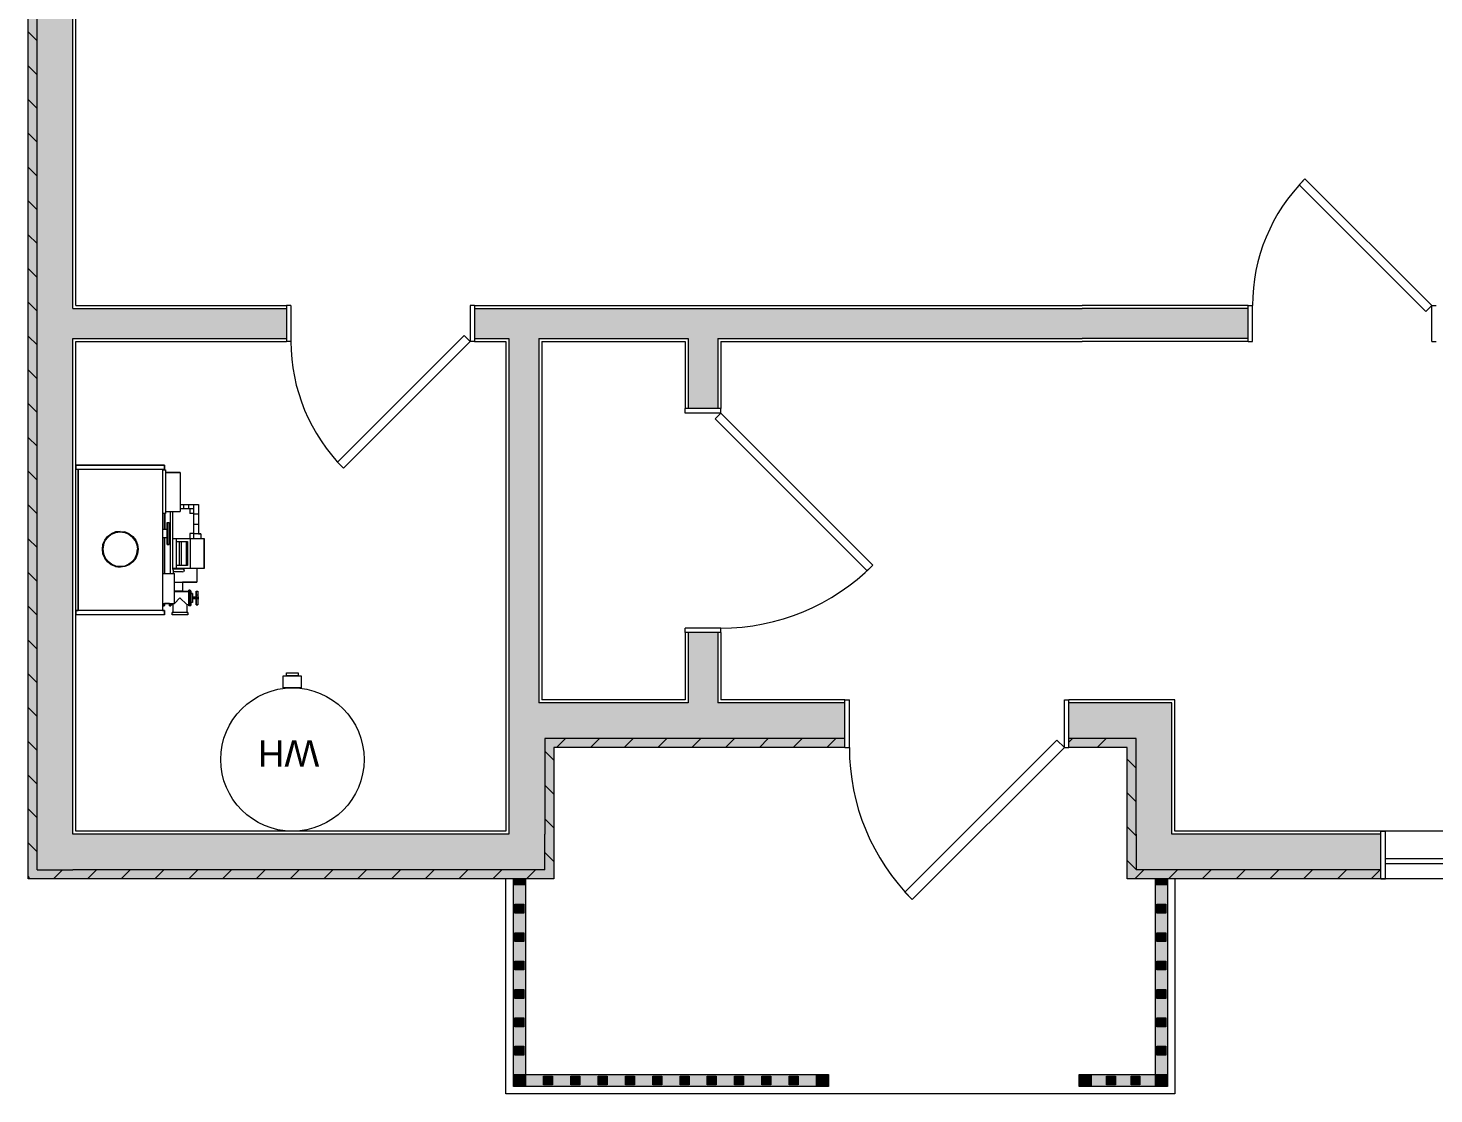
# Model space of a CAD drawing. Header units: inches. Extents: x 99 to 15695, y -7208 to 2559.
# Drawn here: x 7915.1 to 8150.5, y -4034.8 to -3856.3 of the extents above; entities that cross this region are included whole.
import ezdxf

# ---------------------------------------------------------------- set-up
doc = ezdxf.new("R2010")
doc.units = ezdxf.units.IN
doc.header["$LTSCALE"] = 96
doc.header["$MEASUREMENT"] = 0
doc.linetypes.add('ISO08W100', pattern=[0.96, 0.48, -0.12, 0.24, -0.12])
for name, color, linetype, lineweight in [('Doors', 5, 'Continuous', 5), ('Fixtures_ Interior', 231, 'Continuous', 0), ('Walls_  Invisible', 1, 'ISO08W100', 0), ('Walls_  Normal', 6, 'Continuous', 13), ('Walls_  Railings', 7, 'Continuous', 5), ('Windows', 5, 'Continuous', 5)]:
    doc.layers.add(name, color=color, linetype=linetype, lineweight=lineweight)
doc.styles.get("Standard").update_dxf_attribs({"font": 'arial.ttf'})

# ---------------------------------------------------------------- blocks, each defined once
blk = doc.blocks.new('Oil Boiler CAD')
at = {"layer": 'Fixtures_ Interior', "lineweight": 0, "transparency": 33554687}
for p, q in [((-12.5, 6.68), (-12.5, 21.55)), ((-11.8, 21.55), (-12.5, 21.55)), ((-11.8, 6.68), (-11.8, 21.55)), ((11.8, 21.2), (-11.8, 21.2)), ((11.8, 6.68), (11.8, 21.55)), ((12.5, 21.55), (11.8, 21.55)), ((12.5, 6.68), (12.5, 21.55)), ((-3.05, 16.71), (-3.67, 16.23)), ((-3.6, 16.16), (-3, 16.62)), ((-2.33, 17.01), (-3.05, 16.71)), ((-2.3, 16.91), (-3, 16.62)), ((-1.55, 17.11), (-2.33, 17.01)), ((-1.55, 17.01), (-2.3, 16.91)), ((-1.55, 17.11), (-0.77, 17.01)), ((-0.8, 16.91), (-1.55, 17.01)), ((-0.8, 16.91), (-0.1, 16.62)), ((-0.77, 17.01), (-0.05, 16.71)), ((-0.1, 16.62), (0.5, 16.16)), ((-0.05, 16.71), (0.57, 16.23)), ((-4.45, 14.89), (-4.55, 14.11)), ((-4.45, 13.34), (-4.55, 14.11)), ((-4.45, 14.89), (-4.15, 15.61)), ((-4.35, 14.86), (-4.45, 14.11)), ((-4.45, 14.11), (-4.35, 13.36)), ((-4.35, 14.86), (-4.06, 15.56)), ((-4.15, 15.61), (-3.67, 16.23)), ((-3.6, 16.16), (-4.06, 15.56)), ((0.5, 16.16), (0.96, 15.56)), ((0.57, 16.23), (1.05, 15.61)), ((1.25, 14.86), (0.96, 15.56)), ((1.35, 14.89), (1.05, 15.61)), ((1.25, 14.86), (1.35, 14.11)), ((1.25, 13.36), (1.35, 14.11)), ((1.45, 14.11), (1.35, 14.89)), ((1.45, 14.11), (1.35, 13.34)), ((-4.15, 12.61), (-4.45, 13.34)), ((-4.35, 13.36), (-4.06, 12.66)), ((-3.67, 11.99), (-4.15, 12.61)), ((-3.6, 12.06), (-4.06, 12.66)), ((-3.67, 11.99), (-3.05, 11.51)), ((-3, 11.6), (-3.6, 12.06)), ((-0.1, 11.6), (0.5, 12.06)), ((-0.05, 11.51), (0.57, 11.99)), ((0.5, 12.06), (0.96, 12.66)), ((1.05, 12.61), (0.57, 11.99)), ((0.96, 12.66), (1.25, 13.36)), ((1.05, 12.61), (1.35, 13.34)), ((-3.05, 11.51), (-2.33, 11.21)), ((-3, 11.6), (-2.3, 11.31)), ((-2.33, 11.21), (-1.55, 11.11)), ((-2.3, 11.31), (-1.55, 11.21)), ((-0.8, 11.31), (-1.55, 11.21)), ((-1.55, 11.11), (-0.77, 11.21)), ((-0.1, 11.6), (-0.8, 11.31)), ((-0.05, 11.51), (-0.77, 11.21)), ((-12.5, 6.68), (-11.8, 6.68)), ((-12.5, 2.76), (-12.5, 5.41)), ((-12.5, 5.41), (-12.09, 5.41)), ((-12.09, 2.76), (-12.09, 5.41)), ((11.8, 7.03), (-11.8, 7.03)), ((-10.62, 5.86), (-11.02, 5.86)), ((-11.02, 5.86), (-11.02, 5.61)), ((-11.02, 5.61), (-10.62, 5.61)), ((-11.01, 7.03), (-11.01, 6.81)), ((-11.01, 6.81), (-11, 6.73)), ((-11, 6.73), (-10.62, 6.73)), ((-10.62, 6.68), (-10.96, 6.68)), ((-10.8, 5.23), (-10.62, 5.23)), ((-10.72, 6.81), (-10.72, 7.03)), ((-10.71, 6.73), (-10.72, 6.81)), ((-10.62, 7.03), (-10.62, 5.03)), ((-10.62, 5.03), (-5.62, 5.03)), ((-8.59, 2.6), (-8.59, 5.03)), ((-8.55, 3.66), (-8.55, 5.03)), ((-7.05, 5.03), (-7.05, 1.23)), ((-5.62, 7.03), (-5.62, 5.03)), ((0.38, 6.73), (-5.62, 6.73)), ((-5.62, 6.6), (0.38, 6.6)), ((-5.32, 4.74), (-5.31, 5.2)), ((-5.32, 3.66), (-5.32, 4.74)), ((-4.73, 0), (-4.73, 5.26)), ((2.9, 6.23), (-0.76, 6.23)), ((-0.76, 6.23), (-0.76, 5.89)), ((-0.76, 5.89), (2.9, 5.89)), ((0.27, 5.26), (0.27, 0)), ((0.38, 6.23), (0.38, 7.03)), ((1.76, 6.23), (1.76, 7.03)), ((4.44, 6.73), (1.76, 6.73)), ((4.44, 6.6), (1.76, 6.6)), ((2.9, 6.23), (2.9, 5.89)), ((4.44, 6.53), (4.44, 7.03)), ((11.7, 6.53), (4.44, 6.53)), ((4.75, 6.53), (4.75, 4.03)), ((11.25, 4.03), (11.25, 6.53)), ((11.7, 7.03), (11.7, 6.53)), ((11.8, 6.68), (12.5, 6.68)), ((-12.09, 2.76), (-12.5, 2.76)), ((-10.79, 2.95), (-12.09, 2.95)), ((-11.02, 2.6), (-8.37, 2.6)), ((-11.02, 2.35), (-11.02, 2.6)), ((-11.02, 2.35), (-8.37, 2.35)), ((-10.92, 2.35), (-10.92, 2.25)), ((-7.05, 3.66), (-8.55, 3.66)), ((-8.47, 2.35), (-8.47, 2.25)), ((-8.37, 2.35), (-8.37, 2.6)), ((-5.32, 3.66), (-5.26, 3.48)), ((-5.09, 3.41), (-5.26, 3.48)), ((-4.91, 3.48), (-5.09, 3.41)), ((-5.09, 3.41), (-4.73, 3.41)), ((-4.91, 3.48), (-4.83, 3.66)), ((-4.73, 4.66), (0.27, 4.66)), ((0.27, 2.4), (-4.73, 2.4)), ((-4.23, 2.84), (-4.23, 4.66)), ((-4.23, 4.14), (-0.22, 4.14)), ((-0.22, 3.87), (-4.23, 3.87)), ((-0.22, 3.06), (-4.23, 3.06)), ((-0.22, 2.84), (-4.23, 2.84)), ((-0.22, 4.66), (-0.22, 2.84)), ((1.11, 2.46), (0.27, 2.46)), ((1.11, 1.82), (1.11, 2.46)), ((5.27, 2.46), (4.44, 2.46)), ((4.44, 1.82), (4.44, 2.46)), ((11.25, 4.03), (4.75, 4.03)), ((5.27, 4.03), (5.27, 1.82)), ((5.27, 3.45), (5.95, 3.45)), ((5.27, 2.59), (5.95, 2.59)), ((5.95, 4.03), (5.95, 0.98)), ((-8.47, 2.25), (-10.92, 2.25)), ((-8.54, 1.35), (-10.85, 1.35)), ((-10.85, 1.35), (-10.85, 1.1)), ((-8.54, 1.1), (-10.85, 1.1)), ((-10.44, 2), (-10.44, 2.25)), ((-8.94, 2), (-10.44, 2)), ((-9.9, 1.1), (-9.9, 1.03)), ((-9.49, 1.03), (-9.9, 1.03)), ((-9.83, 1.37), (-9.83, 2)), ((-9.56, 1.37), (-9.83, 1.37)), ((-9.56, 1.37), (-9.56, 2)), ((-9.49, 1.03), (-9.49, 1.1)), ((-8.94, 2), (-8.94, 2.25)), ((-8.54, 1.35), (-8.54, 1.1)), ((-4.73, 1.23), (-7.05, 1.23)), ((-4.73, 0), (0.27, 0)), ((5.95, 1.82), (0.27, 1.82)), ((1.02, 0.58), (0.27, 0.58)), ((1.02, 0.58), (1.02, 1.82)), ((5.95, 0.98), (1.02, 0.98)), ((2.67, 1.82), (2.67, 0.98)), ((4.31, 0.98), (4.31, 1.82))]:
    blk.add_line(p, q, dxfattribs=at)
for points in [[(-12.5, 2.92), (-12.5, 3.22), (-12.5, 3.63), (-12.5, 4.09), (-12.5, 4.55), (-12.5, 4.95), (-12.5, 5.25), (-12.5, 5.41), (-12.09, 5.41), (-12.09, 5.23), (-10.8, 5.23), (-10.8, 5.61), (-10.86, 5.61), (-11.02, 5.61), (-11.02, 5.86), (-10.86, 5.86), (-10.62, 5.86), (-10.62, 6.68), (-10.7, 6.68), (-10.96, 6.68), (-11, 6.73), (-11.01, 6.81), (-11.01, 7.03), (-11.8, 7.03), (-11.8, 6.68), (-12.5, 6.68), (-12.5, 21.55), (-11.8, 21.55), (-11.8, 21.2), (11.8, 21.2), (11.8, 21.55), (12.5, 21.55), (12.5, 6.68), (11.8, 6.68), (11.8, 7.03), (11.7, 7.03), (11.7, 6.53), (11.25, 6.53), (11.25, 4.03), (5.95, 4.03), (5.95, 3.45), (5.95, 2.59), (5.95, 1.82), (5.95, 1.28), (5.95, 0.98), (4.31, 0.98), (2.67, 0.98), (1.02, 0.98), (1.02, 0.93), (1.02, 0.58), (0.27, 0.58), (0.27, 0.42), (0.27, 0), (-4.73, 0), (-4.73, 0.42), (-4.73, 0.66), (-4.73, 1.23), (-7.05, 1.23), (-7.05, 1.5), (-7.05, 2), (-7.05, 2.68), (-7.05, 3.45), (-7.05, 3.66), (-8.55, 3.66), (-8.55, 5.03), (-8.59, 5.03), (-8.59, 2.6), (-8.53, 2.6), (-8.37, 2.6), (-8.37, 2.35), (-8.53, 2.35), (-8.83, 2.35), (-8.47, 2.35), (-8.47, 2.25), (-8.94, 2.25), (-8.94, 2), (-9.04, 2), (-9.32, 2), (-9.56, 2), (-9.56, 1.37), (-9.44, 1.35), (-9.95, 1.35), (-9.83, 1.37), (-9.83, 2), (-10.07, 2), (-10.34, 2), (-10.44, 2), (-10.44, 2.25), (-10.92, 2.25), (-10.92, 2.35), (-10.56, 2.35), (-10.86, 2.35), (-11.02, 2.35), (-11.02, 2.6), (-10.86, 2.6), (-10.8, 2.6), (-10.79, 2.95), (-12.09, 2.95), (-12.09, 2.76), (-12.5, 2.76)], [(-4.45, 14.89), (-4.15, 15.61), (-3.67, 16.23), (-3.05, 16.71), (-2.33, 17.01), (-1.55, 17.11), (-0.77, 17.01), (-0.05, 16.71), (0.57, 16.23), (1.05, 15.61), (1.35, 14.89), (1.45, 14.11), (1.35, 13.34), (1.05, 12.61), (0.57, 11.99), (-0.05, 11.51), (-0.77, 11.21), (-1.55, 11.11), (-2.33, 11.21), (-3.05, 11.51), (-3.67, 11.99), (-4.15, 12.61), (-4.45, 13.34), (-4.55, 14.11)], [(-4.35, 14.86), (-4.06, 15.56), (-3.6, 16.16), (-3, 16.62), (-2.3, 16.91), (-1.55, 17.01), (-0.8, 16.91), (-0.1, 16.62), (0.5, 16.16), (0.96, 15.56), (1.25, 14.86), (1.35, 14.11), (1.25, 13.36), (0.96, 12.66), (0.5, 12.06), (-0.1, 11.6), (-0.8, 11.31), (-1.55, 11.21), (-2.3, 11.31), (-3, 11.6), (-3.6, 12.06), (-4.06, 12.66), (-4.35, 13.36), (-4.45, 14.11)], [(-0.76, 6.23), (0.38, 6.23), (1.76, 6.23), (2.9, 6.23), (2.9, 5.89), (-0.76, 5.89)], [(-8.54, 1.1), (-10.85, 1.1), (-10.85, 1.35), (-8.54, 1.35)], [(-9.78, 1.1), (-9.61, 1.1), (-9.49, 1.1), (-9.49, 1.03), (-9.61, 1.03), (-9.78, 1.03), (-9.9, 1.03), (-9.9, 1.1)], [(-9.21, 1.35), (-8.54, 1.35), (-8.54, 1.1), (-9.21, 1.1)]]:
    blk.add_lwpolyline(points, close=True, dxfattribs=at)
for points in [[(-12.09, 5.23), (-10.8, 5.23), (-10.8, 5.61)], [(-10.79, 2.95), (-9.63, 4.09), (-10.62, 5.03)], [(-5.62, 5.75), (-5.61, 5.68), (4.75, 5.68)], [(-5.62, 5.2), (-5.3, 5.2), (-5.17, 5.2), (-4.84, 5.26), (4.75, 5.26)], [(-4.84, 5.26), (-4.83, 4.64), (-4.83, 3.66)]]:
    blk.add_lwpolyline(points, dxfattribs=at)
blk = doc.blocks.new('Large Gas WH')
at = {"layer": 'Fixtures_ Interior', "lineweight": 0, "transparency": 33554687}
for p, q in [((-1.53, 23.99), (-1.53, 25.99)), ((-1.53, 25.99), (1.47, 25.99)), ((-1.01, 26.01), (-1.01, 26.51)), ((-1.01, 26.51), (0.99, 26.51)), ((0.99, 26.01), (-1.01, 26.01)), ((0.99, 26.51), (0.99, 26.01)), ((1.47, 25.99), (1.47, 23.99)), ((1.47, 23.99), (-1.53, 23.99))]:
    blk.add_line(p, q, dxfattribs=at)
blk.add_circle((0, 12), 12, dxfattribs=at)
at = {"layer": 'Fixtures_ Interior', "lineweight": 0, "transparency": 33554687, "insert": (4.5, 15.22), "char_height": 4.4186, "width": 10.4434, "attachment_point": 7, "rotation": 180}
blk.add_mtext('\\fArial|b0|i0|c0|p0;WH\\P', dxfattribs=at)

msp = doc.modelspace()

# ---------------------------------------------------------------- linework, layer by layer
at = {"layer": 'Doors', "transparency": 33554687}
for p, q in [((8128.9, -3881.57), (8127.93, -3882.54)), ((8149.14, -3903.76), (8127.93, -3882.54)), ((8150.12, -3902.79), (8128.9, -3881.57)), ((7959.12, -3902.79), (7958.37, -3902.79)), ((7958.37, -3902.79), (7958.37, -3908.79)), ((7959.12, -3902.79), (7959.12, -3908.79)), ((7989.87, -3902.79), (7989.12, -3902.79)), ((7989.12, -3902.79), (7989.12, -3908.79)), ((7989.87, -3902.79), (7989.87, -3908.79)), ((8119.37, -3902.79), (8120.12, -3902.79)), ((8119.37, -3908.79), (8119.37, -3902.79)), ((8120.12, -3908.79), (8120.12, -3902.79)), ((8149.14, -3903.76), (8150.12, -3902.79)), ((8150.12, -3902.79), (8150.87, -3902.79)), ((8150.12, -3908.79), (8150.12, -3902.79)), ((7959.12, -3908.79), (7958.37, -3908.79)), ((7988.14, -3907.81), (7966.93, -3929.03)), ((7989.12, -3908.79), (7967.9, -3930)), ((7988.14, -3907.81), (7989.12, -3908.79)), ((7989.87, -3908.79), (7989.12, -3908.79)), ((8119.37, -3908.79), (8120.12, -3908.79)), ((8150.12, -3908.79), (8150.87, -3908.79)), ((8025.12, -3920.79), (8025.12, -3920.04)), ((8031.12, -3920.04), (8025.12, -3920.04)), ((8031.12, -3920.79), (8025.12, -3920.79)), ((8030.14, -3921.76), (8031.12, -3920.79)), ((8031.12, -3920.79), (8031.12, -3920.04)), ((8031.12, -3920.79), (8056.57, -3946.24)), ((8030.14, -3921.76), (8055.6, -3947.21)), ((7967.9, -3930), (7966.93, -3929.03)), ((8056.57, -3946.24), (8055.6, -3947.21)), ((8025.12, -3957.54), (8025.12, -3956.79)), ((8031.12, -3956.79), (8025.12, -3956.79)), ((8031.12, -3957.54), (8025.12, -3957.54)), ((8031.12, -3957.54), (8031.12, -3956.79)), ((8051.87, -3968.79), (8052.62, -3968.79)), ((8051.87, -3976.79), (8051.87, -3968.79)), ((8052.62, -3976.79), (8052.62, -3968.79)), ((8088.62, -3968.79), (8089.37, -3968.79)), ((8088.62, -3976.79), (8088.62, -3968.79)), ((8089.37, -3976.79), (8089.37, -3968.79)), ((8051.87, -3976.79), (8052.62, -3976.79)), ((8087.38, -3975.55), (8061.92, -4001)), ((8088.62, -3976.79), (8063.16, -4002.24)), ((8087.38, -3975.55), (8088.62, -3976.79)), ((8088.62, -3976.79), (8089.37, -3976.79)), ((8063.16, -4002.24), (8061.92, -4001)), ((8091.12, -4034.79), (8049.12, -4034.79))]:
    msp.add_line(p, q, dxfattribs=at)
for centre, radius, start, end in [((8150.12, -3902.79), 30, 135, 180), ((7989.12, -3908.79), 30, 180, 225), ((8031.12, -3920.79), 36, 270, 315), ((8088.62, -3976.79), 36, 180, 225)]:
    msp.add_arc(centre, radius, start, end, dxfattribs=at)
at = {"layer": 'Walls_  Invisible', "transparency": 33554687}
for p, q in [((7916.62, -3858.47), (7915.12, -3856.97)), ((7916.62, -3864.13), (7915.12, -3862.63)), ((7916.62, -3869.79), (7915.12, -3868.29)), ((7915.12, -3873.94), (7916.62, -3875.44)), ((7916.62, -3881.1), (7915.12, -3879.6)), ((7915.12, -3885.26), (7916.62, -3886.76)), ((7916.62, -3892.41), (7915.12, -3890.91)), ((7916.62, -3898.07), (7915.12, -3896.57)), ((7916.62, -3903.73), (7915.12, -3902.23)), ((7916.62, -3909.38), (7915.12, -3907.88)), ((7916.62, -3915.04), (7915.12, -3913.54)), ((7916.62, -3920.7), (7915.12, -3919.2)), ((7916.62, -3926.35), (7915.12, -3924.85)), ((7916.62, -3932.01), (7915.12, -3930.51)), ((7916.62, -3937.67), (7915.12, -3936.17)), ((7916.62, -3943.32), (7915.12, -3941.82)), ((7916.62, -3948.98), (7915.12, -3947.48)), ((7916.62, -3954.64), (7915.12, -3953.14)), ((7916.62, -3960.3), (7915.12, -3958.8)), ((7916.62, -3965.95), (7915.12, -3964.45)), ((7916.62, -3971.61), (7915.12, -3970.11)), ((8003.61, -3976.79), (8005.11, -3975.29)), ((8009.26, -3976.79), (8010.76, -3975.29)), ((8014.92, -3976.79), (8016.42, -3975.29)), ((8020.58, -3976.79), (8022.08, -3975.29)), ((8026.23, -3976.79), (8027.73, -3975.29)), ((8031.89, -3976.79), (8033.39, -3975.29)), ((8037.55, -3976.79), (8039.05, -3975.29)), ((8043.2, -3976.79), (8044.7, -3975.29)), ((8048.86, -3976.79), (8050.36, -3975.29)), ((8094.12, -3976.79), (8095.62, -3975.29)), ((7916.62, -3977.27), (7915.12, -3975.77)), ((8001.62, -3977.41), (8003.12, -3978.91)), ((8099.12, -3978.75), (8100.62, -3980.25)), ((7916.62, -3982.92), (7915.12, -3981.42)), ((8001.62, -3983.07), (8003.12, -3984.57)), ((8099.12, -3984.4), (8100.62, -3985.9)), ((7916.62, -3988.58), (7915.12, -3987.08)), ((8001.62, -3988.73), (8003.12, -3990.23)), ((8099.12, -3990.06), (8100.62, -3991.56)), ((7916.62, -3994.24), (7915.12, -3992.74)), ((8001.62, -3994.38), (8003.12, -3995.88)), ((8099.12, -3995.72), (8100.62, -3997.22)), ((7919.38, -3998.79), (7920.88, -3997.29)), ((7925.04, -3998.79), (7926.54, -3997.29)), ((7930.69, -3998.79), (7932.19, -3997.29)), ((7936.35, -3998.79), (7937.85, -3997.29)), ((7942.01, -3998.79), (7943.51, -3997.29)), ((7947.67, -3998.79), (7949.17, -3997.29)), ((7953.32, -3998.79), (7954.82, -3997.29)), ((7958.98, -3998.79), (7960.48, -3997.29)), ((7964.64, -3998.79), (7966.14, -3997.29)), ((7970.29, -3998.79), (7971.79, -3997.29)), ((7975.95, -3998.79), (7977.45, -3997.29)), ((7981.61, -3998.79), (7983.11, -3997.29)), ((7987.26, -3998.79), (7988.76, -3997.29)), ((7992.92, -3998.79), (7994.42, -3997.29)), ((7998.58, -3998.79), (8000.08, -3997.29)), ((8100.4, -3998.79), (8101.9, -3997.29)), ((8106.06, -3998.79), (8107.56, -3997.29)), ((8111.71, -3998.79), (8113.21, -3997.29)), ((8117.37, -3998.79), (8118.87, -3997.29)), ((8123.03, -3998.79), (8124.53, -3997.29)), ((8128.68, -3998.79), (8130.18, -3997.29)), ((8134.34, -3998.79), (8135.84, -3997.29)), ((8140, -3998.79), (8141.5, -3997.29))]:
    msp.add_line(p, q, dxfattribs=at)
at = {"layer": 'Walls_  Normal', "transparency": 33554687}
for p, q in [((7915.12, -3998.79), (7915.12, -3638.79)), ((7916.62, -3997.29), (7916.62, -3640.29)), ((7922.62, -3903.29), (7922.62, -3646.29)), ((7923.12, -3902.79), (7923.12, -3646.79)), ((7922.62, -3903.29), (7958.37, -3903.29)), ((7923.12, -3902.79), (7958.37, -3902.79)), ((7958.37, -3902.79), (7958.37, -3908.79)), ((7958.37, -3903.29), (7958.37, -3908.29)), ((7989.87, -3902.79), (8091.62, -3902.79)), ((7989.87, -3902.79), (7989.87, -3908.79)), ((7989.87, -3903.29), (8091.62, -3903.29)), ((7989.87, -3903.29), (7989.87, -3908.29)), ((8119.37, -3902.79), (8091.62, -3902.79)), ((8119.37, -3903.29), (8091.62, -3903.29)), ((8119.37, -3908.79), (8119.37, -3902.79)), ((8119.37, -3908.29), (8119.37, -3903.29)), ((7922.62, -3991.29), (7922.62, -3908.29)), ((7922.62, -3908.29), (7958.37, -3908.29)), ((7923.12, -3990.79), (7923.12, -3908.79)), ((7923.12, -3908.79), (7958.37, -3908.79)), ((7989.87, -3908.29), (7995.62, -3908.29)), ((7989.87, -3908.79), (7995.12, -3908.79)), ((7995.12, -3908.79), (7995.12, -3972.79)), ((7995.62, -3908.29), (7995.62, -3969.29)), ((8000.62, -3908.29), (8025.62, -3908.29)), ((8000.62, -3908.29), (8000.62, -3969.29)), ((8001.12, -3908.79), (8025.12, -3908.79)), ((8001.12, -3908.79), (8001.12, -3968.79)), ((8025.12, -3908.79), (8025.12, -3920.04)), ((8025.62, -3908.29), (8025.62, -3920.04)), ((8030.62, -3908.29), (8091.62, -3908.29)), ((8030.62, -3908.29), (8030.62, -3920.04)), ((8031.12, -3908.79), (8091.62, -3908.79)), ((8031.12, -3908.79), (8031.12, -3920.04)), ((8119.37, -3908.29), (8091.62, -3908.29)), ((8119.37, -3908.79), (8091.62, -3908.79)), ((8031.12, -3920.04), (8025.12, -3920.04)), ((8030.62, -3920.04), (8025.62, -3920.04)), ((8031.12, -3957.54), (8025.12, -3957.54)), ((8025.12, -3957.54), (8025.12, -3968.79)), ((8030.62, -3957.54), (8025.62, -3957.54)), ((8025.62, -3957.54), (8025.62, -3969.29)), ((8030.62, -3957.54), (8030.62, -3969.29)), ((8031.12, -3957.54), (8031.12, -3968.79)), ((7995.62, -3969.29), (7995.62, -3991.29)), ((8001.62, -3969.29), (8000.62, -3969.29)), ((8025.12, -3968.79), (8001.12, -3968.79)), ((8025.62, -3969.29), (8001.62, -3969.29)), ((8051.87, -3969.29), (8030.62, -3969.29)), ((8051.87, -3968.79), (8031.12, -3968.79)), ((8051.87, -3976.79), (8051.87, -3968.79)), ((8051.87, -3975.29), (8051.87, -3969.29)), ((8089.37, -3976.79), (8089.37, -3968.79)), ((8107.12, -3968.79), (8089.37, -3968.79)), ((8089.37, -3975.29), (8089.37, -3969.29)), ((8100.62, -3969.29), (8089.37, -3969.29)), ((8106.62, -3969.29), (8100.62, -3969.29)), ((8106.62, -3991.29), (8106.62, -3969.29)), ((8107.12, -3990.79), (8107.12, -3968.79)), ((7995.12, -3972.79), (7995.12, -3990.79)), ((8051.87, -3975.29), (8001.62, -3975.29)), ((8001.62, -3975.29), (8001.62, -3991.29)), ((8089.37, -3975.88), (8089.96, -3975.29)), ((8100.62, -3975.29), (8089.37, -3975.29)), ((8100.62, -3991.29), (8100.62, -3975.29)), ((8051.87, -3976.79), (8003.12, -3976.79)), ((8003.12, -3976.79), (8003.12, -3998.79)), ((8099.12, -3976.79), (8089.37, -3976.79)), ((8099.12, -3998.79), (8099.12, -3976.79)), ((7995.62, -3991.29), (7922.62, -3991.29)), ((7995.12, -3990.79), (7923.12, -3990.79)), ((8001.62, -3997.29), (8001.62, -3991.29)), ((8100.62, -3991.29), (8100.62, -3997.29)), ((8141.62, -3991.29), (8106.62, -3991.29)), ((8141.62, -3990.79), (8107.12, -3990.79)), ((8141.62, -3998.79), (8141.62, -3990.79)), ((8141.62, -3997.29), (8141.62, -3991.29)), ((7915.12, -3998.39), (7915.31, -3998.59)), ((8003.12, -3998.79), (7915.12, -3998.79)), ((7916.62, -3997.29), (7922.62, -3997.29)), ((8001.62, -3997.29), (7922.62, -3997.29)), ((8141.62, -3998.79), (8099.12, -3998.79)), ((8141.62, -3997.29), (8100.62, -3997.29))]:
    msp.add_line(p, q, dxfattribs=at)
at = {"layer": 'Walls_  Normal', "color": 252, "true_color": 0x949494, "transparency": 33554687}
for points in [[(7915.12, -3998.79), (7915.12, -3638.79), (7916.62, -3997.29), (7916.62, -3640.29)], [(7916.62, -3997.29), (7916.62, -3640.29), (7922.62, -3997.29), (7922.62, -3640.29)], [(7922.62, -3903.29), (7958.37, -3903.29), (7922.62, -3908.29), (7958.37, -3908.29)], [(7989.87, -3903.29), (8091.62, -3903.29), (7989.87, -3908.29), (8091.62, -3908.29)], [(8119.37, -3908.29), (8091.62, -3908.29), (8119.37, -3903.29), (8091.62, -3903.29)], [(8000.62, -3908.29), (8000.62, -3969.29), (7995.62, -3908.29), (7995.62, -3969.29)], [(8030.62, -3908.29), (8030.62, -3920.04), (8025.62, -3908.29), (8025.62, -3920.04)], [(8030.62, -3957.54), (8030.62, -3969.29), (8025.62, -3957.54), (8025.62, -3969.29)], [(8001.62, -3969.29), (8001.62, -3991.29), (7995.62, -3969.29), (7995.62, -3991.29)], [(8051.87, -3975.29), (8001.62, -3975.29), (8051.87, -3969.29), (8001.62, -3969.29)], [(8100.62, -3975.29), (8089.37, -3975.29), (8100.62, -3969.29), (8089.37, -3969.29)], [(8100.62, -3991.29), (8100.62, -3969.29), (8106.62, -3991.29), (8106.62, -3969.29)], [(8051.87, -3976.79), (8003.12, -3976.79), (8051.87, -3975.29), (8001.62, -3975.29)], [(8003.12, -3976.79), (8003.12, -3998.79), (8001.62, -3975.29), (8001.62, -3997.29)], [(8099.12, -3976.79), (8089.37, -3976.79), (8100.62, -3975.29), (8089.37, -3975.29)], [(8099.12, -3998.79), (8099.12, -3976.79), (8100.62, -3997.29), (8100.62, -3975.29)], [(8001.62, -3997.29), (7922.62, -3997.29), (8001.62, -3991.29), (7922.62, -3991.29)], [(8141.62, -3997.29), (8100.62, -3997.29), (8141.62, -3991.29), (8100.62, -3991.29)], [(8003.12, -3998.79), (7915.12, -3998.79), (8001.62, -3997.29), (7916.62, -3997.29)], [(8141.62, -3998.79), (8099.12, -3998.79), (8141.62, -3997.29), (8100.62, -3997.29)]]:
    msp.add_solid(points, dxfattribs=at)
at = {"layer": 'Walls_  Railings', "transparency": 33554687}
for p, q in [((7995.12, -4034.79), (7995.12, -3998.79)), ((8107.12, -3998.79), (8107.12, -4034.79)), ((8049.12, -4034.79), (7995.12, -4034.79)), ((8107.12, -4034.79), (8091.12, -4034.79))]:
    msp.add_line(p, q, dxfattribs=at)
for points in [[(7998.37, -3998.79), (7998.37, -3999.79), (7996.37, -3999.79), (7996.37, -3998.79)], [(7996.37, -4033.54), (7996.37, -3998.79), (7998.37, -3998.79), (7998.37, -4031.54)], [(8105.87, -3998.79), (8105.87, -3999.79), (8103.87, -3999.79), (8103.87, -3998.79)], [(8105.87, -3998.79), (8105.87, -4033.54), (8103.87, -4031.54), (8103.87, -3998.79)], [(7998.12, -4004.54), (7996.62, -4004.54), (7996.62, -4003.04), (7998.12, -4003.04)], [(8104.12, -4003.04), (8105.62, -4003.04), (8105.62, -4004.54), (8104.12, -4004.54)], [(7998.12, -4009.29), (7996.62, -4009.29), (7996.62, -4007.79), (7998.12, -4007.79)], [(8104.12, -4007.79), (8105.62, -4007.79), (8105.62, -4009.29), (8104.12, -4009.29)], [(7998.12, -4014.04), (7996.62, -4014.04), (7996.62, -4012.54), (7998.12, -4012.54)], [(8104.12, -4012.54), (8105.62, -4012.54), (8105.62, -4014.04), (8104.12, -4014.04)], [(7998.12, -4018.79), (7996.62, -4018.79), (7996.62, -4017.29), (7998.12, -4017.29)], [(8104.12, -4017.29), (8105.62, -4017.29), (8105.62, -4018.79), (8104.12, -4018.79)], [(7998.12, -4023.54), (7996.62, -4023.54), (7996.62, -4022.04), (7998.12, -4022.04)], [(8104.12, -4022.04), (8105.62, -4022.04), (8105.62, -4023.54), (8104.12, -4023.54)], [(7998.12, -4028.29), (7996.62, -4028.29), (7996.62, -4026.79), (7998.12, -4026.79)], [(8104.12, -4026.79), (8105.62, -4026.79), (8105.62, -4028.29), (8104.12, -4028.29)], [(7998.37, -4033.54), (7996.37, -4033.54), (7996.37, -4031.54), (7998.37, -4031.54)], [(8049.12, -4033.54), (7996.37, -4033.54), (7998.37, -4031.54), (8049.12, -4031.54)], [(8002.93, -4031.79), (8002.93, -4033.29), (8001.43, -4033.29), (8001.43, -4031.79)], [(8007.5, -4031.79), (8007.5, -4033.29), (8006, -4033.29), (8006, -4031.79)], [(8012.07, -4031.79), (8012.07, -4033.29), (8010.57, -4033.29), (8010.57, -4031.79)], [(8016.64, -4031.79), (8016.64, -4033.29), (8015.14, -4033.29), (8015.14, -4031.79)], [(8021.21, -4031.79), (8021.21, -4033.29), (8019.71, -4033.29), (8019.71, -4031.79)], [(8025.78, -4031.79), (8025.78, -4033.29), (8024.28, -4033.29), (8024.28, -4031.79)], [(8030.34, -4031.79), (8030.34, -4033.29), (8028.84, -4033.29), (8028.84, -4031.79)], [(8034.91, -4031.79), (8034.91, -4033.29), (8033.41, -4033.29), (8033.41, -4031.79)], [(8039.48, -4031.79), (8039.48, -4033.29), (8037.98, -4033.29), (8037.98, -4031.79)], [(8044.05, -4031.79), (8044.05, -4033.29), (8042.55, -4033.29), (8042.55, -4031.79)], [(8049.12, -4031.54), (8049.12, -4033.54), (8047.12, -4033.54), (8047.12, -4031.54)], [(8091.12, -4033.54), (8091.12, -4031.54), (8093.12, -4031.54), (8093.12, -4033.54)], [(8105.87, -4033.54), (8091.12, -4033.54), (8091.12, -4031.54), (8103.87, -4031.54)], [(8097.2, -4031.79), (8097.2, -4033.29), (8095.7, -4033.29), (8095.7, -4031.79)], [(8101.28, -4031.79), (8101.28, -4033.29), (8099.78, -4033.29), (8099.78, -4031.79)], [(8105.87, -4031.54), (8105.87, -4033.54), (8103.87, -4033.54), (8103.87, -4031.54)]]:
    msp.add_lwpolyline(points, close=True, dxfattribs=at)
at = {"layer": 'Walls_  Railings', "color": 252, "true_color": 0x949494, "transparency": 33554687}
for points in [[(7998.37, -3999.79), (7996.37, -3999.79), (7998.37, -3999.79), (7998.37, -3998.79)], [(7998.37, -3998.79), (7996.37, -3999.79), (7998.37, -3998.79), (7996.37, -3998.79)], [(7998.37, -4031.54), (7996.37, -4033.54), (7998.37, -4031.54), (7996.37, -3998.79)], [(7998.37, -4031.54), (7996.37, -3998.79), (7998.37, -4031.54), (7998.37, -3998.79)], [(8105.87, -3999.79), (8103.87, -3999.79), (8105.87, -3999.79), (8105.87, -3998.79)], [(8105.87, -3998.79), (8103.87, -3999.79), (8105.87, -3998.79), (8103.87, -3998.79)], [(8105.87, -4033.54), (8103.87, -4031.54), (8105.87, -4033.54), (8105.87, -3998.79)], [(8105.87, -3998.79), (8103.87, -4031.54), (8105.87, -3998.79), (8103.87, -3998.79)], [(7996.62, -4004.54), (7996.62, -4003.04), (7996.62, -4004.54), (7998.12, -4004.54)], [(7998.12, -4004.54), (7996.62, -4003.04), (7998.12, -4004.54), (7998.12, -4003.04)], [(8104.12, -4004.54), (8104.12, -4003.04), (8104.12, -4004.54), (8105.62, -4003.04)], [(8105.62, -4003.04), (8105.62, -4004.54), (8105.62, -4003.04), (8104.12, -4004.54)], [(7996.62, -4009.29), (7996.62, -4007.79), (7996.62, -4009.29), (7998.12, -4009.29)], [(7998.12, -4009.29), (7996.62, -4007.79), (7998.12, -4009.29), (7998.12, -4007.79)], [(8104.12, -4009.29), (8104.12, -4007.79), (8104.12, -4009.29), (8105.62, -4007.79)], [(8105.62, -4007.79), (8105.62, -4009.29), (8105.62, -4007.79), (8104.12, -4009.29)], [(7996.62, -4014.04), (7996.62, -4012.54), (7996.62, -4014.04), (7998.12, -4014.04)], [(7998.12, -4014.04), (7996.62, -4012.54), (7998.12, -4014.04), (7998.12, -4012.54)], [(8104.12, -4014.04), (8104.12, -4012.54), (8104.12, -4014.04), (8105.62, -4012.54)], [(8105.62, -4012.54), (8105.62, -4014.04), (8105.62, -4012.54), (8104.12, -4014.04)], [(7996.62, -4018.79), (7996.62, -4017.29), (7996.62, -4018.79), (7998.12, -4018.79)], [(7998.12, -4018.79), (7996.62, -4017.29), (7998.12, -4018.79), (7998.12, -4017.29)], [(8104.12, -4018.79), (8104.12, -4017.29), (8104.12, -4018.79), (8105.62, -4017.29)], [(8105.62, -4017.29), (8105.62, -4018.79), (8105.62, -4017.29), (8104.12, -4018.79)], [(7996.62, -4023.54), (7996.62, -4022.04), (7996.62, -4023.54), (7998.12, -4023.54)], [(7998.12, -4023.54), (7996.62, -4022.04), (7998.12, -4023.54), (7998.12, -4022.04)], [(8104.12, -4023.54), (8104.12, -4022.04), (8104.12, -4023.54), (8105.62, -4022.04)], [(8105.62, -4022.04), (8105.62, -4023.54), (8105.62, -4022.04), (8104.12, -4023.54)], [(7996.62, -4028.29), (7996.62, -4026.79), (7996.62, -4028.29), (7998.12, -4028.29)], [(7998.12, -4028.29), (7996.62, -4026.79), (7998.12, -4028.29), (7998.12, -4026.79)], [(8104.12, -4028.29), (8104.12, -4026.79), (8104.12, -4028.29), (8105.62, -4026.79)], [(8105.62, -4026.79), (8105.62, -4028.29), (8105.62, -4026.79), (8104.12, -4028.29)], [(7996.37, -4033.54), (7996.37, -4031.54), (7996.37, -4033.54), (7998.37, -4033.54)], [(7998.37, -4033.54), (7996.37, -4031.54), (7998.37, -4033.54), (7998.37, -4031.54)], [(7996.37, -4033.54), (7998.37, -4031.54), (7996.37, -4033.54), (8049.12, -4033.54)], [(8049.12, -4033.54), (7998.37, -4031.54), (8049.12, -4033.54), (8049.12, -4031.54)], [(8001.43, -4031.79), (8002.93, -4031.79), (8001.43, -4031.79), (8002.93, -4033.29)], [(8001.43, -4031.79), (8002.93, -4033.29), (8001.43, -4031.79), (8001.43, -4033.29)], [(8006, -4031.79), (8007.5, -4031.79), (8006, -4031.79), (8007.5, -4033.29)], [(8006, -4031.79), (8007.5, -4033.29), (8006, -4031.79), (8006, -4033.29)], [(8012.07, -4033.29), (8010.57, -4033.29), (8012.07, -4033.29), (8012.07, -4031.79)], [(8012.07, -4031.79), (8010.57, -4033.29), (8012.07, -4031.79), (8010.57, -4031.79)], [(8016.64, -4033.29), (8015.14, -4033.29), (8016.64, -4033.29), (8016.64, -4031.79)], [(8016.64, -4031.79), (8015.14, -4033.29), (8016.64, -4031.79), (8015.14, -4031.79)], [(8019.71, -4031.79), (8021.21, -4031.79), (8019.71, -4031.79), (8021.21, -4033.29)], [(8021.21, -4033.29), (8019.71, -4033.29), (8021.21, -4033.29), (8019.71, -4031.79)], [(8025.78, -4033.29), (8024.28, -4033.29), (8025.78, -4033.29), (8025.78, -4031.79)], [(8025.78, -4031.79), (8024.28, -4033.29), (8025.78, -4031.79), (8024.28, -4031.79)], [(8028.84, -4031.79), (8030.34, -4031.79), (8028.84, -4031.79), (8030.34, -4033.29)], [(8030.34, -4033.29), (8028.84, -4033.29), (8030.34, -4033.29), (8028.84, -4031.79)], [(8034.91, -4033.29), (8033.41, -4033.29), (8034.91, -4033.29), (8034.91, -4031.79)], [(8034.91, -4031.79), (8033.41, -4033.29), (8034.91, -4031.79), (8033.41, -4031.79)], [(8039.48, -4033.29), (8037.98, -4033.29), (8039.48, -4033.29), (8039.48, -4031.79)], [(8039.48, -4031.79), (8037.98, -4033.29), (8039.48, -4031.79), (8037.98, -4031.79)], [(8042.55, -4031.79), (8044.05, -4031.79), (8042.55, -4031.79), (8044.05, -4033.29)], [(8042.55, -4031.79), (8044.05, -4033.29), (8042.55, -4031.79), (8042.55, -4033.29)], [(8049.12, -4033.54), (8047.12, -4033.54), (8049.12, -4033.54), (8049.12, -4031.54)], [(8049.12, -4031.54), (8047.12, -4033.54), (8049.12, -4031.54), (8047.12, -4031.54)], [(8091.12, -4031.54), (8093.12, -4031.54), (8091.12, -4031.54), (8091.12, -4033.54)], [(8091.12, -4033.54), (8093.12, -4031.54), (8091.12, -4033.54), (8093.12, -4033.54)], [(8103.87, -4031.54), (8105.87, -4033.54), (8103.87, -4031.54), (8091.12, -4033.54)], [(8103.87, -4031.54), (8091.12, -4033.54), (8103.87, -4031.54), (8091.12, -4031.54)], [(8095.7, -4031.79), (8097.2, -4031.79), (8095.7, -4031.79), (8097.2, -4033.29)], [(8097.2, -4033.29), (8095.7, -4033.29), (8097.2, -4033.29), (8095.7, -4031.79)], [(8099.78, -4031.79), (8101.28, -4031.79), (8099.78, -4031.79), (8101.28, -4033.29)], [(8099.78, -4031.79), (8101.28, -4033.29), (8099.78, -4031.79), (8099.78, -4033.29)], [(8105.87, -4033.54), (8103.87, -4033.54), (8105.87, -4033.54), (8105.87, -4031.54)], [(8105.87, -4031.54), (8103.87, -4033.54), (8105.87, -4031.54), (8103.87, -4031.54)]]:
    msp.add_solid(points, dxfattribs=at)
at = {"layer": 'Windows', "transparency": 33554687}
for p, q in [((8177.62, -3990.79), (8141.62, -3990.79)), ((8141.62, -3990.79), (8142.37, -3990.79)), ((8141.62, -3998.79), (8141.62, -3990.79)), ((8142.37, -3998.79), (8142.37, -3990.79)), ((8142.37, -3995.39), (8176.87, -3995.39)), ((8142.37, -3996.19), (8176.87, -3996.19)), ((8177.62, -3998.79), (8141.62, -3998.79)), ((8141.62, -3998.79), (8142.37, -3998.79))]:
    msp.add_line(p, q, dxfattribs=at)

# ---------------------------------------------------------------- block references
at = {"layer": 'Fixtures_ Interior', "transparency": 33554687, "xscale": 1.002500057220459, "yscale": 0.9976751804351807, "rotation": 90}
msp.add_blockref('Oil Boiler CAD', (7944.62, -3942.04), dxfattribs=at)
at = {"layer": 'Fixtures_ Interior', "transparency": 33554687}
msp.add_blockref('Large Gas WH', (7959.37, -3990.79), dxfattribs=at)

doc.saveas('drawing.dxf')
